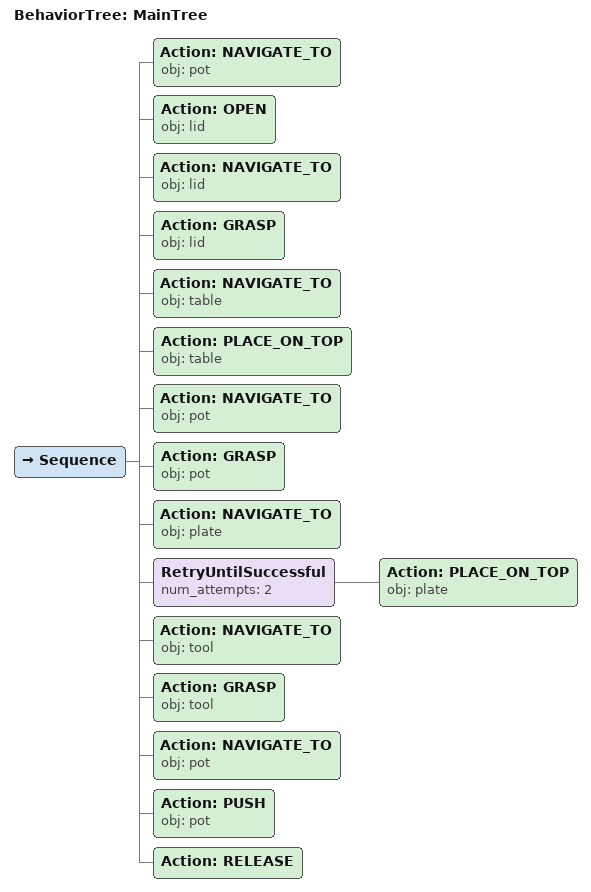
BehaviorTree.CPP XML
<root main_tree_to_execute="MainTree">
  <BehaviorTree ID="MainTree">
    <Sequence>
      <!-- Navigate to pot -->
      <Action ID="NAVIGATE_TO" obj="pot" />
      <!-- Open lid -->
      <Action ID="OPEN" obj="lid" />
      <!-- Navigate to lid -->
      <Action ID="NAVIGATE_TO" obj="lid" />
      <!-- Grasp lid -->
      <Action ID="GRASP" obj="lid" />
      <!-- Navigate to table -->
      <Action ID="NAVIGATE_TO" obj="table" />
      <!-- Place on table -->
      <Action ID="PLACE_ON_TOP" obj="table" />
      <!-- Navigate to pot -->
      <Action ID="NAVIGATE_TO" obj="pot" />
      <!-- Grasp pot -->
      <Action ID="GRASP" obj="pot" />
      <!-- Navigate to plate -->
      <Action ID="NAVIGATE_TO" obj="plate" />
      <!-- Retry PLACE_ON_TOP plate up to 2 attempts -->
      <RetryUntilSuccessful num_attempts="2">
        <!-- Place on plate -->
        <Action ID="PLACE_ON_TOP" obj="plate" />
      </RetryUntilSuccessful>

      <!-- Navigate to tool -->
      <Action ID="NAVIGATE_TO" obj="tool" />
      <!-- Grasp tool -->
      <Action ID="GRASP" obj="tool" />
      <!-- Navigate to pot -->
      <Action ID="NAVIGATE_TO" obj="pot" />
      <!-- Push pot forward toward front edge of table -->
      <Action ID="PUSH" obj="pot" />
      <!-- Release -->
      <Action ID="RELEASE" />
    </Sequence>
  </BehaviorTree>
</root>
